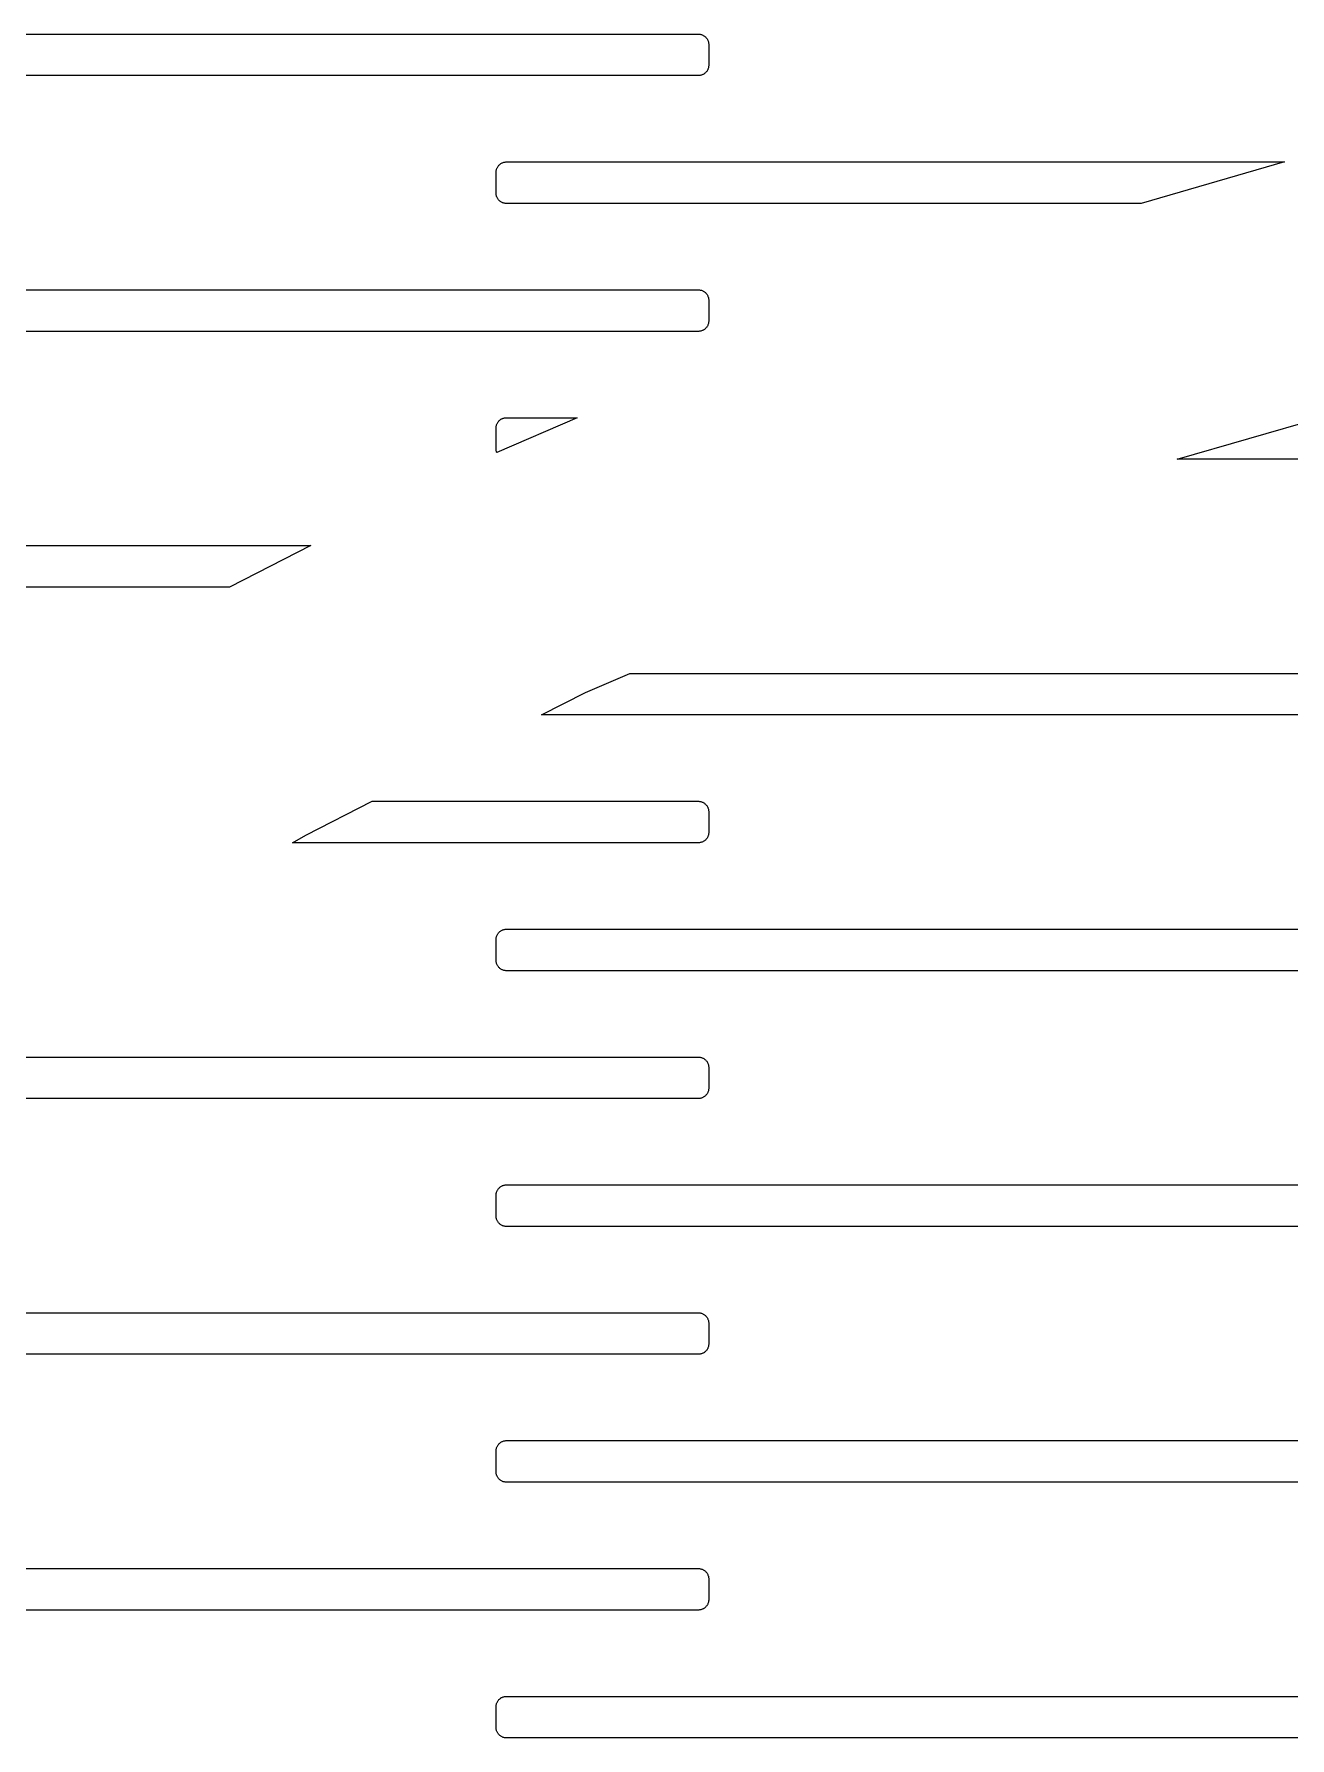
# Model space of a CAD drawing. Header units: metres. Extents: x -218 to 218, y -218 to 218.
# Drawn here: x -83.8 to -44.5, y 108.7 to 162 of the extents above; entities that cross this region are included whole.
import ezdxf

# ---------------------------------------------------------------- set-up
doc = ezdxf.new("R2010")
doc.units = ezdxf.units.M

msp = doc.modelspace()

# ---------------------------------------------------------------- linework, layer by layer
for p, q in [((-93.9972, 161.978), (-62.9972, 161.978)), ((-62.9972, 161.978), (-62.9768, 161.977)), ((-62.9768, 161.977), (-62.9565, 161.975)), ((-62.9565, 161.975), (-62.9363, 161.972)), ((-62.9363, 161.972), (-62.9164, 161.968)), ((-62.9164, 161.968), (-62.8968, 161.962)), ((-62.8968, 161.962), (-62.8775, 161.955)), ((-62.8775, 161.955), (-62.8588, 161.947)), ((-62.8588, 161.947), (-62.8406, 161.938)), ((-62.8406, 161.938), (-62.8231, 161.927)), ((-62.8231, 161.927), (-62.8062, 161.916)), ((-62.8062, 161.916), (-62.79, 161.903)), ((-62.79, 161.903), (-62.7747, 161.89)), ((-62.7747, 161.89), (-62.7603, 161.875)), ((-62.7603, 161.875), (-62.7468, 161.86)), ((-62.7468, 161.86), (-62.7343, 161.844)), ((-62.7343, 161.844), (-62.7228, 161.827)), ((-62.7228, 161.827), (-62.7124, 161.809)), ((-62.7124, 161.809), (-62.7031, 161.791)), ((-62.7031, 161.791), (-62.695, 161.772)), ((-62.695, 161.772), (-62.6881, 161.753)), ((-62.6881, 161.753), (-62.6824, 161.734)), ((-62.6824, 161.734), (-62.6779, 161.714)), ((-62.6779, 161.714), (-62.6748, 161.694)), ((-62.6748, 161.694), (-62.6728, 161.673)), ((-62.6728, 161.673), (-62.6722, 161.653)), ((-62.6722, 161.653), (-62.6722, 161.003)), ((-62.6728, 160.982), (-62.6748, 160.962)), ((-62.6722, 161.003), (-62.6728, 160.982)), ((-62.9972, 160.678), (-93.9972, 160.678)), ((-62.9768, 160.678), (-62.9972, 160.678)), ((-62.9565, 160.68), (-62.9768, 160.678)), ((-62.9363, 160.684), (-62.9565, 160.68)), ((-62.9164, 160.688), (-62.9363, 160.684)), ((-62.8968, 160.694), (-62.9164, 160.688)), ((-62.8775, 160.701), (-62.8968, 160.694)), ((-62.8588, 160.709), (-62.8775, 160.701)), ((-62.8406, 160.718), (-62.8588, 160.709)), ((-62.8231, 160.728), (-62.8406, 160.718)), ((-62.8062, 160.74), (-62.8231, 160.728)), ((-62.79, 160.752), (-62.8062, 160.74)), ((-62.7747, 160.766), (-62.79, 160.752)), ((-62.7603, 160.78), (-62.7747, 160.766)), ((-62.7468, 160.796), (-62.7603, 160.78)), ((-62.7343, 160.812), (-62.7468, 160.796)), ((-62.7228, 160.829), (-62.7343, 160.812)), ((-62.7124, 160.846), (-62.7228, 160.829)), ((-62.7031, 160.864), (-62.7124, 160.846)), ((-62.695, 160.883), (-62.7031, 160.864)), ((-62.6881, 160.902), (-62.695, 160.883)), ((-62.6824, 160.922), (-62.6881, 160.902)), ((-62.6779, 160.942), (-62.6824, 160.922)), ((-62.6748, 160.962), (-62.6779, 160.942)), ((-69.3063, 157.753), (-69.2994, 157.772)), ((-69.2994, 157.772), (-69.2913, 157.791)), ((-69.2913, 157.791), (-69.282, 157.809)), ((-69.282, 157.809), (-69.2716, 157.827)), ((-69.2716, 157.827), (-69.2601, 157.844)), ((-69.2601, 157.844), (-69.2476, 157.86)), ((-69.2476, 157.86), (-69.2341, 157.875)), ((-69.2341, 157.875), (-69.2197, 157.89)), ((-69.2197, 157.89), (-69.2044, 157.903)), ((-69.2044, 157.903), (-69.1882, 157.916)), ((-69.1882, 157.916), (-69.1713, 157.927)), ((-69.1713, 157.927), (-69.1538, 157.938)), ((-69.1538, 157.938), (-69.1356, 157.947)), ((-69.1356, 157.947), (-69.1168, 157.955)), ((-69.1168, 157.955), (-69.0976, 157.962)), ((-69.0976, 157.962), (-69.078, 157.968)), ((-69.078, 157.968), (-69.0581, 157.972)), ((-69.0581, 157.972), (-69.0379, 157.975)), ((-69.0379, 157.975), (-69.0176, 157.977)), ((-69.0176, 157.977), (-68.9972, 157.978)), ((-68.9972, 157.978), (-44.6673, 157.978)), ((-44.6673, 157.978), (-49.1419, 156.678)), ((-69.3222, 157.653), (-69.3215, 157.673)), ((-69.3222, 157.003), (-69.3222, 157.653)), ((-69.3215, 157.673), (-69.3196, 157.694)), ((-69.3196, 157.694), (-69.3164, 157.714)), ((-69.3164, 157.714), (-69.312, 157.734)), ((-69.312, 157.734), (-69.3063, 157.753)), ((-69.3215, 156.982), (-69.3222, 157.003)), ((-69.3196, 156.962), (-69.3215, 156.982)), ((-69.3164, 156.942), (-69.3196, 156.962)), ((-69.312, 156.922), (-69.3164, 156.942)), ((-69.3063, 156.902), (-69.312, 156.922)), ((-69.2994, 156.883), (-69.3063, 156.902)), ((-69.2913, 156.864), (-69.2994, 156.883)), ((-69.282, 156.846), (-69.2913, 156.864)), ((-69.2716, 156.829), (-69.282, 156.846)), ((-69.2601, 156.812), (-69.2716, 156.829)), ((-69.2476, 156.796), (-69.2601, 156.812)), ((-69.2341, 156.78), (-69.2476, 156.796)), ((-69.2197, 156.766), (-69.2341, 156.78)), ((-69.2044, 156.752), (-69.2197, 156.766)), ((-69.1882, 156.74), (-69.2044, 156.752)), ((-69.1713, 156.728), (-69.1882, 156.74)), ((-69.1538, 156.718), (-69.1713, 156.728)), ((-69.1356, 156.709), (-69.1538, 156.718)), ((-69.1168, 156.701), (-69.1356, 156.709)), ((-69.0976, 156.694), (-69.1168, 156.701)), ((-69.078, 156.688), (-69.0976, 156.694)), ((-69.0581, 156.684), (-69.078, 156.688)), ((-69.0379, 156.68), (-69.0581, 156.684)), ((-69.0176, 156.678), (-69.0379, 156.68)), ((-68.9972, 156.678), (-69.0176, 156.678)), ((-49.1419, 156.678), (-68.9972, 156.678)), ((-93.9972, 153.978), (-62.9972, 153.978)), ((-62.9972, 153.978), (-62.9768, 153.977)), ((-62.9768, 153.977), (-62.9565, 153.975)), ((-62.9565, 153.975), (-62.9363, 153.972)), ((-62.9363, 153.972), (-62.9164, 153.968)), ((-62.9164, 153.968), (-62.8968, 153.962)), ((-62.8968, 153.962), (-62.8775, 153.955)), ((-62.8775, 153.955), (-62.8588, 153.947)), ((-62.8588, 153.947), (-62.8406, 153.938)), ((-62.8406, 153.938), (-62.8231, 153.927)), ((-62.8231, 153.927), (-62.8062, 153.916)), ((-62.8062, 153.916), (-62.79, 153.903)), ((-62.79, 153.903), (-62.7747, 153.89)), ((-62.7747, 153.89), (-62.7603, 153.875)), ((-62.7603, 153.875), (-62.7468, 153.86)), ((-62.7468, 153.86), (-62.7343, 153.844)), ((-62.7343, 153.844), (-62.7228, 153.827)), ((-62.7228, 153.827), (-62.7124, 153.809)), ((-62.7124, 153.809), (-62.7031, 153.791)), ((-62.7031, 153.791), (-62.695, 153.772)), ((-62.695, 153.772), (-62.6881, 153.753)), ((-62.6881, 153.753), (-62.6824, 153.734)), ((-62.6824, 153.734), (-62.6779, 153.714)), ((-62.6779, 153.714), (-62.6748, 153.694)), ((-62.6748, 153.694), (-62.6728, 153.673)), ((-62.6728, 153.673), (-62.6722, 153.653)), ((-62.6722, 153.653), (-62.6722, 153.003)), ((-62.6728, 152.982), (-62.6748, 152.962)), ((-62.6722, 153.003), (-62.6728, 152.982)), ((-62.9972, 152.678), (-93.9972, 152.678)), ((-62.9768, 152.678), (-62.9972, 152.678)), ((-62.9565, 152.68), (-62.9768, 152.678)), ((-62.9363, 152.684), (-62.9565, 152.68)), ((-62.9164, 152.688), (-62.9363, 152.684)), ((-62.8968, 152.694), (-62.9164, 152.688)), ((-62.8775, 152.701), (-62.8968, 152.694)), ((-62.8588, 152.709), (-62.8775, 152.701)), ((-62.8406, 152.718), (-62.8588, 152.709)), ((-62.8231, 152.728), (-62.8406, 152.718)), ((-62.8062, 152.74), (-62.8231, 152.728)), ((-62.79, 152.752), (-62.8062, 152.74)), ((-62.7747, 152.766), (-62.79, 152.752)), ((-62.7603, 152.78), (-62.7747, 152.766)), ((-62.7468, 152.796), (-62.7603, 152.78)), ((-62.7343, 152.812), (-62.7468, 152.796)), ((-62.7228, 152.829), (-62.7343, 152.812)), ((-62.7124, 152.846), (-62.7228, 152.829)), ((-62.7031, 152.864), (-62.7124, 152.846)), ((-62.695, 152.883), (-62.7031, 152.864)), ((-62.6881, 152.902), (-62.695, 152.883)), ((-62.6824, 152.922), (-62.6881, 152.902)), ((-62.6779, 152.942), (-62.6824, 152.922)), ((-62.6748, 152.962), (-62.6779, 152.942)), ((-66.7863, 149.978), (-69.3016, 148.889)), ((-69.2994, 149.772), (-69.2913, 149.791)), ((-69.2913, 149.791), (-69.282, 149.809)), ((-69.282, 149.809), (-69.2716, 149.827)), ((-69.2716, 149.827), (-69.2601, 149.844)), ((-69.2601, 149.844), (-69.2476, 149.86)), ((-69.2476, 149.86), (-69.2341, 149.875)), ((-69.2341, 149.875), (-69.2197, 149.89)), ((-69.2197, 149.89), (-69.2044, 149.903)), ((-69.2044, 149.903), (-69.1882, 149.916)), ((-69.1882, 149.916), (-69.1713, 149.927)), ((-69.1713, 149.927), (-69.1538, 149.938)), ((-69.1538, 149.938), (-69.1356, 149.947)), ((-69.1356, 149.947), (-69.1168, 149.955)), ((-69.1168, 149.955), (-69.0976, 149.962)), ((-69.0976, 149.962), (-69.078, 149.968)), ((-69.078, 149.968), (-69.0581, 149.972)), ((-69.0581, 149.972), (-69.0379, 149.975)), ((-69.0379, 149.975), (-69.0176, 149.977)), ((-69.0176, 149.977), (-68.9972, 149.978)), ((-68.9972, 149.978), (-66.7863, 149.978)), ((-48.0175, 148.678), (-43.5428, 149.978)), ((-69.3222, 149.653), (-69.3215, 149.673)), ((-69.3222, 149.003), (-69.3222, 149.653)), ((-69.3215, 149.673), (-69.3196, 149.694)), ((-69.3196, 149.694), (-69.3164, 149.714)), ((-69.3164, 149.714), (-69.312, 149.734)), ((-69.312, 149.734), (-69.3063, 149.753)), ((-69.3063, 149.753), (-69.2994, 149.772)), ((-69.3215, 148.982), (-69.3222, 149.003)), ((-69.3196, 148.962), (-69.3215, 148.982)), ((-69.3164, 148.942), (-69.3196, 148.962)), ((-69.312, 148.922), (-69.3164, 148.942)), ((-69.3063, 148.902), (-69.312, 148.922)), ((-69.3016, 148.889), (-69.3063, 148.902)), ((-37.9972, 148.678), (-48.0175, 148.678)), ((-93.9972, 145.978), (-75.111, 145.978)), ((-75.111, 145.978), (-77.6624, 144.678)), ((-77.6624, 144.678), (-93.9972, 144.678)), ((-66.5271, 141.377), (-65.1395, 141.978)), ((-65.1395, 141.978), (-37.9972, 141.978)), ((-67.9, 140.678), (-66.5271, 141.377)), ((-37.9972, 140.678), (-67.9, 140.678)), ((-75.273, 136.921), (-73.1991, 137.978)), ((-73.1991, 137.978), (-62.9972, 137.978)), ((-62.9972, 137.978), (-62.9768, 137.977)), ((-62.9768, 137.977), (-62.9565, 137.975)), ((-62.9565, 137.975), (-62.9363, 137.972)), ((-62.9363, 137.972), (-62.9164, 137.968)), ((-62.9164, 137.968), (-62.8968, 137.962)), ((-62.8968, 137.962), (-62.8775, 137.955)), ((-62.8775, 137.955), (-62.8588, 137.947)), ((-62.8588, 137.947), (-62.8406, 137.938)), ((-62.8406, 137.938), (-62.8231, 137.927)), ((-62.8231, 137.927), (-62.8062, 137.916)), ((-62.8062, 137.916), (-62.79, 137.903)), ((-62.79, 137.903), (-62.7747, 137.89)), ((-62.7747, 137.89), (-62.7603, 137.875)), ((-62.7603, 137.875), (-62.7468, 137.86)), ((-62.7468, 137.86), (-62.7343, 137.844)), ((-62.7343, 137.844), (-62.7228, 137.827)), ((-62.7228, 137.827), (-62.7124, 137.809)), ((-62.7124, 137.809), (-62.7031, 137.791)), ((-62.7031, 137.791), (-62.695, 137.772)), ((-62.695, 137.772), (-62.6881, 137.753)), ((-62.6881, 137.753), (-62.6824, 137.734)), ((-62.6824, 137.734), (-62.6779, 137.714)), ((-62.6779, 137.714), (-62.6748, 137.694)), ((-62.6748, 137.694), (-62.6728, 137.673)), ((-62.6728, 137.673), (-62.6722, 137.653)), ((-62.6722, 137.653), (-62.6722, 137.003)), ((-62.6728, 136.982), (-62.6748, 136.962)), ((-62.6722, 137.003), (-62.6728, 136.982)), ((-75.6844, 136.678), (-75.273, 136.921)), ((-62.9972, 136.678), (-75.6844, 136.678)), ((-62.9768, 136.678), (-62.9972, 136.678)), ((-62.9565, 136.68), (-62.9768, 136.678)), ((-62.9363, 136.684), (-62.9565, 136.68)), ((-62.9164, 136.688), (-62.9363, 136.684)), ((-62.8968, 136.694), (-62.9164, 136.688)), ((-62.8775, 136.701), (-62.8968, 136.694)), ((-62.8588, 136.709), (-62.8775, 136.701)), ((-62.8406, 136.718), (-62.8588, 136.709)), ((-62.8231, 136.728), (-62.8406, 136.718)), ((-62.8062, 136.74), (-62.8231, 136.728)), ((-62.79, 136.752), (-62.8062, 136.74)), ((-62.7747, 136.766), (-62.79, 136.752)), ((-62.7603, 136.78), (-62.7747, 136.766)), ((-62.7468, 136.796), (-62.7603, 136.78)), ((-62.7343, 136.812), (-62.7468, 136.796)), ((-62.7228, 136.829), (-62.7343, 136.812)), ((-62.7124, 136.846), (-62.7228, 136.829)), ((-62.7031, 136.864), (-62.7124, 136.846)), ((-62.695, 136.883), (-62.7031, 136.864)), ((-62.6881, 136.902), (-62.695, 136.883)), ((-62.6824, 136.922), (-62.6881, 136.902)), ((-62.6779, 136.942), (-62.6824, 136.922)), ((-62.6748, 136.962), (-62.6779, 136.942)), ((-69.2994, 133.772), (-69.2913, 133.791)), ((-69.2913, 133.791), (-69.282, 133.809)), ((-69.282, 133.809), (-69.2716, 133.827)), ((-69.2716, 133.827), (-69.2601, 133.844)), ((-69.2601, 133.844), (-69.2476, 133.86)), ((-69.2476, 133.86), (-69.2341, 133.875)), ((-69.2341, 133.875), (-69.2197, 133.89)), ((-69.2197, 133.89), (-69.2044, 133.903)), ((-69.2044, 133.903), (-69.1882, 133.916)), ((-69.1882, 133.916), (-69.1713, 133.927)), ((-69.1713, 133.927), (-69.1538, 133.938)), ((-69.1538, 133.938), (-69.1356, 133.947)), ((-69.1356, 133.947), (-69.1168, 133.955)), ((-69.1168, 133.955), (-69.0976, 133.962)), ((-69.0976, 133.962), (-69.078, 133.968)), ((-69.078, 133.968), (-69.0581, 133.972)), ((-69.0581, 133.972), (-69.0379, 133.975)), ((-69.0379, 133.975), (-69.0176, 133.977)), ((-69.0176, 133.977), (-68.9972, 133.978)), ((-68.9972, 133.978), (-37.9972, 133.978)), ((-69.3222, 133.653), (-69.3215, 133.673)), ((-69.3222, 133.003), (-69.3222, 133.653)), ((-69.3215, 133.673), (-69.3196, 133.694)), ((-69.3196, 133.694), (-69.3164, 133.714)), ((-69.3164, 133.714), (-69.312, 133.734)), ((-69.312, 133.734), (-69.3063, 133.753)), ((-69.3063, 133.753), (-69.2994, 133.772)), ((-69.3215, 132.982), (-69.3222, 133.003)), ((-69.3196, 132.962), (-69.3215, 132.982)), ((-69.3164, 132.942), (-69.3196, 132.962)), ((-69.312, 132.922), (-69.3164, 132.942)), ((-69.3063, 132.902), (-69.312, 132.922)), ((-69.2994, 132.883), (-69.3063, 132.902)), ((-69.2913, 132.864), (-69.2994, 132.883)), ((-69.282, 132.846), (-69.2913, 132.864)), ((-69.2716, 132.829), (-69.282, 132.846)), ((-69.2601, 132.812), (-69.2716, 132.829)), ((-69.2476, 132.796), (-69.2601, 132.812)), ((-69.2341, 132.78), (-69.2476, 132.796)), ((-69.2197, 132.766), (-69.2341, 132.78)), ((-69.2044, 132.752), (-69.2197, 132.766)), ((-69.1882, 132.74), (-69.2044, 132.752)), ((-69.1713, 132.728), (-69.1882, 132.74)), ((-69.1538, 132.718), (-69.1713, 132.728)), ((-69.1356, 132.709), (-69.1538, 132.718)), ((-69.1168, 132.701), (-69.1356, 132.709)), ((-69.0976, 132.694), (-69.1168, 132.701)), ((-69.078, 132.688), (-69.0976, 132.694)), ((-69.0581, 132.684), (-69.078, 132.688)), ((-69.0379, 132.68), (-69.0581, 132.684)), ((-69.0176, 132.678), (-69.0379, 132.68)), ((-68.9972, 132.678), (-69.0176, 132.678)), ((-37.9972, 132.678), (-68.9972, 132.678)), ((-86.5862, 129.978), (-62.9972, 129.978)), ((-62.9972, 129.978), (-62.9768, 129.977)), ((-62.9768, 129.977), (-62.9565, 129.975)), ((-62.9565, 129.975), (-62.9363, 129.972)), ((-62.9363, 129.972), (-62.9164, 129.968)), ((-62.9164, 129.968), (-62.8968, 129.962)), ((-62.8968, 129.962), (-62.8775, 129.955)), ((-62.8775, 129.955), (-62.8588, 129.947)), ((-62.8588, 129.947), (-62.8406, 129.938)), ((-62.8406, 129.938), (-62.8231, 129.927)), ((-62.8231, 129.927), (-62.8062, 129.916)), ((-62.8062, 129.916), (-62.79, 129.903)), ((-62.79, 129.903), (-62.7747, 129.89)), ((-62.7747, 129.89), (-62.7603, 129.875)), ((-62.7603, 129.875), (-62.7468, 129.86)), ((-62.7468, 129.86), (-62.7343, 129.844)), ((-62.7343, 129.844), (-62.7228, 129.827)), ((-62.7228, 129.827), (-62.7124, 129.809)), ((-62.7124, 129.809), (-62.7031, 129.791)), ((-62.7031, 129.791), (-62.695, 129.772)), ((-62.695, 129.772), (-62.6881, 129.753)), ((-62.6881, 129.753), (-62.6824, 129.734)), ((-62.6824, 129.734), (-62.6779, 129.714)), ((-62.6779, 129.714), (-62.6748, 129.694)), ((-62.6748, 129.694), (-62.6728, 129.673)), ((-62.6728, 129.673), (-62.6722, 129.653)), ((-62.6722, 129.653), (-62.6722, 129.003)), ((-62.6722, 129.003), (-62.6728, 128.982)), ((-62.9972, 128.678), (-88.4991, 128.678)), ((-62.9768, 128.678), (-62.9972, 128.678)), ((-62.9565, 128.68), (-62.9768, 128.678)), ((-62.9363, 128.684), (-62.9565, 128.68)), ((-62.9164, 128.688), (-62.9363, 128.684)), ((-62.8968, 128.694), (-62.9164, 128.688)), ((-62.8775, 128.701), (-62.8968, 128.694)), ((-62.8588, 128.709), (-62.8775, 128.701)), ((-62.8406, 128.718), (-62.8588, 128.709)), ((-62.8231, 128.728), (-62.8406, 128.718)), ((-62.8062, 128.74), (-62.8231, 128.728)), ((-62.79, 128.752), (-62.8062, 128.74)), ((-62.7747, 128.766), (-62.79, 128.752)), ((-62.7603, 128.78), (-62.7747, 128.766)), ((-62.7468, 128.796), (-62.7603, 128.78)), ((-62.7343, 128.812), (-62.7468, 128.796)), ((-62.7228, 128.829), (-62.7343, 128.812)), ((-62.7124, 128.846), (-62.7228, 128.829)), ((-62.7031, 128.864), (-62.7124, 128.846)), ((-62.695, 128.883), (-62.7031, 128.864)), ((-62.6881, 128.902), (-62.695, 128.883)), ((-62.6824, 128.922), (-62.6881, 128.902)), ((-62.6779, 128.942), (-62.6824, 128.922)), ((-62.6748, 128.962), (-62.6779, 128.942)), ((-62.6728, 128.982), (-62.6748, 128.962)), ((-69.2994, 125.772), (-69.2913, 125.791)), ((-69.2913, 125.791), (-69.282, 125.809)), ((-69.282, 125.809), (-69.2716, 125.827)), ((-69.2716, 125.827), (-69.2601, 125.844)), ((-69.2601, 125.844), (-69.2476, 125.86)), ((-69.2476, 125.86), (-69.2341, 125.875)), ((-69.2341, 125.875), (-69.2197, 125.89)), ((-69.2197, 125.89), (-69.2044, 125.903)), ((-69.2044, 125.903), (-69.1882, 125.916)), ((-69.1882, 125.916), (-69.1713, 125.927)), ((-69.1713, 125.927), (-69.1538, 125.938)), ((-69.1538, 125.938), (-69.1356, 125.947)), ((-69.1356, 125.947), (-69.1168, 125.955)), ((-69.1168, 125.955), (-69.0976, 125.962)), ((-69.0976, 125.962), (-69.078, 125.968)), ((-69.078, 125.968), (-69.0581, 125.972)), ((-69.0581, 125.972), (-69.0379, 125.975)), ((-69.0379, 125.975), (-69.0176, 125.977)), ((-69.0176, 125.977), (-68.9972, 125.978)), ((-68.9972, 125.978), (-37.9972, 125.978)), ((-69.3222, 125.653), (-69.3215, 125.673)), ((-69.3222, 125.003), (-69.3222, 125.653)), ((-69.3215, 125.673), (-69.3196, 125.694)), ((-69.3196, 125.694), (-69.3164, 125.714)), ((-69.3164, 125.714), (-69.312, 125.734)), ((-69.312, 125.734), (-69.3063, 125.753)), ((-69.3063, 125.753), (-69.2994, 125.772)), ((-69.3215, 124.982), (-69.3222, 125.003)), ((-69.3196, 124.962), (-69.3215, 124.982)), ((-69.3164, 124.942), (-69.3196, 124.962)), ((-69.312, 124.922), (-69.3164, 124.942)), ((-69.3063, 124.902), (-69.312, 124.922)), ((-69.2994, 124.883), (-69.3063, 124.902)), ((-69.2913, 124.864), (-69.2994, 124.883)), ((-69.282, 124.846), (-69.2913, 124.864)), ((-69.2716, 124.829), (-69.282, 124.846)), ((-69.2601, 124.812), (-69.2716, 124.829)), ((-69.2476, 124.796), (-69.2601, 124.812)), ((-69.2341, 124.78), (-69.2476, 124.796)), ((-69.2197, 124.766), (-69.2341, 124.78)), ((-69.2044, 124.752), (-69.2197, 124.766)), ((-69.1882, 124.74), (-69.2044, 124.752)), ((-69.1713, 124.728), (-69.1882, 124.74)), ((-69.1538, 124.718), (-69.1713, 124.728)), ((-69.1356, 124.709), (-69.1538, 124.718)), ((-69.1168, 124.701), (-69.1356, 124.709)), ((-69.0976, 124.694), (-69.1168, 124.701)), ((-69.078, 124.688), (-69.0976, 124.694)), ((-69.0581, 124.684), (-69.078, 124.688)), ((-69.0379, 124.68), (-69.0581, 124.684)), ((-69.0176, 124.678), (-69.0379, 124.68)), ((-68.9972, 124.678), (-69.0176, 124.678)), ((-37.9972, 124.678), (-68.9972, 124.678)), ((-93.9972, 121.978), (-62.9972, 121.978)), ((-62.9972, 121.978), (-62.9768, 121.977)), ((-62.9768, 121.977), (-62.9565, 121.975)), ((-62.9565, 121.975), (-62.9363, 121.972)), ((-62.9363, 121.972), (-62.9164, 121.968)), ((-62.9164, 121.968), (-62.8968, 121.962)), ((-62.8968, 121.962), (-62.8775, 121.955)), ((-62.8775, 121.955), (-62.8588, 121.947)), ((-62.8588, 121.947), (-62.8406, 121.938)), ((-62.8406, 121.938), (-62.8231, 121.927)), ((-62.8231, 121.927), (-62.8062, 121.916)), ((-62.8062, 121.916), (-62.79, 121.903)), ((-62.79, 121.903), (-62.7747, 121.89)), ((-62.7747, 121.89), (-62.7603, 121.875)), ((-62.7603, 121.875), (-62.7468, 121.86)), ((-62.7468, 121.86), (-62.7343, 121.844)), ((-62.7343, 121.844), (-62.7228, 121.827)), ((-62.7228, 121.827), (-62.7124, 121.809)), ((-62.7124, 121.809), (-62.7031, 121.791)), ((-62.7031, 121.791), (-62.695, 121.772)), ((-62.695, 121.772), (-62.6881, 121.753)), ((-62.6881, 121.753), (-62.6824, 121.734)), ((-62.6824, 121.734), (-62.6779, 121.714)), ((-62.6779, 121.714), (-62.6748, 121.694)), ((-62.6748, 121.694), (-62.6728, 121.673)), ((-62.6728, 121.673), (-62.6722, 121.653)), ((-62.6722, 121.653), (-62.6722, 121.003)), ((-62.6722, 121.003), (-62.6728, 120.982)), ((-62.9972, 120.678), (-93.9972, 120.678)), ((-62.9768, 120.678), (-62.9972, 120.678)), ((-62.9565, 120.68), (-62.9768, 120.678)), ((-62.9363, 120.684), (-62.9565, 120.68)), ((-62.9164, 120.688), (-62.9363, 120.684)), ((-62.8968, 120.694), (-62.9164, 120.688)), ((-62.8775, 120.701), (-62.8968, 120.694)), ((-62.8588, 120.709), (-62.8775, 120.701)), ((-62.8406, 120.718), (-62.8588, 120.709)), ((-62.8231, 120.728), (-62.8406, 120.718)), ((-62.8062, 120.74), (-62.8231, 120.728)), ((-62.79, 120.752), (-62.8062, 120.74)), ((-62.7747, 120.766), (-62.79, 120.752)), ((-62.7603, 120.78), (-62.7747, 120.766)), ((-62.7468, 120.796), (-62.7603, 120.78)), ((-62.7343, 120.812), (-62.7468, 120.796)), ((-62.7228, 120.829), (-62.7343, 120.812)), ((-62.7124, 120.846), (-62.7228, 120.829)), ((-62.7031, 120.864), (-62.7124, 120.846)), ((-62.695, 120.883), (-62.7031, 120.864)), ((-62.6881, 120.902), (-62.695, 120.883)), ((-62.6824, 120.922), (-62.6881, 120.902)), ((-62.6779, 120.942), (-62.6824, 120.922)), ((-62.6748, 120.962), (-62.6779, 120.942)), ((-62.6728, 120.982), (-62.6748, 120.962)), ((-69.2913, 117.791), (-69.282, 117.809)), ((-69.282, 117.809), (-69.2716, 117.827)), ((-69.2716, 117.827), (-69.2601, 117.844)), ((-69.2601, 117.844), (-69.2476, 117.86)), ((-69.2476, 117.86), (-69.2341, 117.875)), ((-69.2341, 117.875), (-69.2197, 117.89)), ((-69.2197, 117.89), (-69.2044, 117.903)), ((-69.2044, 117.903), (-69.1882, 117.916)), ((-69.1882, 117.916), (-69.1713, 117.927)), ((-69.1713, 117.927), (-69.1538, 117.938)), ((-69.1538, 117.938), (-69.1356, 117.947)), ((-69.1356, 117.947), (-69.1168, 117.955)), ((-69.1168, 117.955), (-69.0976, 117.962)), ((-69.0976, 117.962), (-69.078, 117.968)), ((-69.078, 117.968), (-69.0581, 117.972)), ((-69.0581, 117.972), (-69.0379, 117.975)), ((-69.0379, 117.975), (-69.0176, 117.977)), ((-69.0176, 117.977), (-68.9972, 117.978)), ((-68.9972, 117.978), (-37.9972, 117.978)), ((-69.3222, 117.653), (-69.3215, 117.673)), ((-69.3222, 117.003), (-69.3222, 117.653)), ((-69.3215, 117.673), (-69.3196, 117.694)), ((-69.3196, 117.694), (-69.3164, 117.714)), ((-69.3164, 117.714), (-69.312, 117.734)), ((-69.312, 117.734), (-69.3063, 117.753)), ((-69.3063, 117.753), (-69.2994, 117.772)), ((-69.2994, 117.772), (-69.2913, 117.791)), ((-69.3215, 116.982), (-69.3222, 117.003)), ((-69.3196, 116.962), (-69.3215, 116.982)), ((-69.3164, 116.942), (-69.3196, 116.962)), ((-69.312, 116.922), (-69.3164, 116.942)), ((-69.3063, 116.902), (-69.312, 116.922)), ((-69.2994, 116.883), (-69.3063, 116.902)), ((-69.2913, 116.864), (-69.2994, 116.883)), ((-69.282, 116.846), (-69.2913, 116.864)), ((-69.2716, 116.829), (-69.282, 116.846)), ((-69.2601, 116.812), (-69.2716, 116.829)), ((-69.2476, 116.796), (-69.2601, 116.812)), ((-69.2341, 116.78), (-69.2476, 116.796)), ((-69.2197, 116.766), (-69.2341, 116.78)), ((-69.2044, 116.752), (-69.2197, 116.766)), ((-69.1882, 116.74), (-69.2044, 116.752)), ((-69.1713, 116.728), (-69.1882, 116.74)), ((-69.1538, 116.718), (-69.1713, 116.728)), ((-69.1356, 116.709), (-69.1538, 116.718)), ((-69.1168, 116.701), (-69.1356, 116.709)), ((-69.0976, 116.694), (-69.1168, 116.701)), ((-69.078, 116.688), (-69.0976, 116.694)), ((-69.0581, 116.684), (-69.078, 116.688)), ((-69.0379, 116.68), (-69.0581, 116.684)), ((-69.0176, 116.678), (-69.0379, 116.68)), ((-68.9972, 116.678), (-69.0176, 116.678)), ((-37.9972, 116.678), (-68.9972, 116.678)), ((-93.9972, 113.978), (-62.9972, 113.978)), ((-62.9972, 113.978), (-62.9768, 113.977)), ((-62.9768, 113.977), (-62.9565, 113.975)), ((-62.9565, 113.975), (-62.9363, 113.972)), ((-62.9363, 113.972), (-62.9164, 113.968)), ((-62.9164, 113.968), (-62.8968, 113.962)), ((-62.8968, 113.962), (-62.8775, 113.955)), ((-62.8775, 113.955), (-62.8588, 113.947)), ((-62.8588, 113.947), (-62.8406, 113.938)), ((-62.8406, 113.938), (-62.8231, 113.927)), ((-62.8231, 113.927), (-62.8062, 113.916)), ((-62.8062, 113.916), (-62.79, 113.903)), ((-62.79, 113.903), (-62.7747, 113.89)), ((-62.7747, 113.89), (-62.7603, 113.875)), ((-62.7603, 113.875), (-62.7468, 113.86)), ((-62.7468, 113.86), (-62.7343, 113.844)), ((-62.7343, 113.844), (-62.7228, 113.827)), ((-62.7228, 113.827), (-62.7124, 113.809)), ((-62.7124, 113.809), (-62.7031, 113.791)), ((-62.7031, 113.791), (-62.695, 113.772)), ((-62.695, 113.772), (-62.6881, 113.753)), ((-62.6881, 113.753), (-62.6824, 113.734)), ((-62.6824, 113.734), (-62.6779, 113.714)), ((-62.6779, 113.714), (-62.6748, 113.694)), ((-62.6748, 113.694), (-62.6728, 113.673)), ((-62.6728, 113.673), (-62.6722, 113.653)), ((-62.6722, 113.653), (-62.6722, 113.003)), ((-62.6722, 113.003), (-62.6728, 112.982)), ((-62.9972, 112.678), (-93.9972, 112.678)), ((-62.9768, 112.678), (-62.9972, 112.678)), ((-62.9565, 112.68), (-62.9768, 112.678)), ((-62.9363, 112.684), (-62.9565, 112.68)), ((-62.9164, 112.688), (-62.9363, 112.684)), ((-62.8968, 112.694), (-62.9164, 112.688)), ((-62.8775, 112.701), (-62.8968, 112.694)), ((-62.8588, 112.709), (-62.8775, 112.701)), ((-62.8406, 112.718), (-62.8588, 112.709)), ((-62.8231, 112.728), (-62.8406, 112.718)), ((-62.8062, 112.74), (-62.8231, 112.728)), ((-62.79, 112.752), (-62.8062, 112.74)), ((-62.7747, 112.766), (-62.79, 112.752)), ((-62.7603, 112.78), (-62.7747, 112.766)), ((-62.7468, 112.796), (-62.7603, 112.78)), ((-62.7343, 112.812), (-62.7468, 112.796)), ((-62.7228, 112.829), (-62.7343, 112.812)), ((-62.7124, 112.846), (-62.7228, 112.829)), ((-62.7031, 112.864), (-62.7124, 112.846)), ((-62.695, 112.883), (-62.7031, 112.864)), ((-62.6881, 112.902), (-62.695, 112.883)), ((-62.6824, 112.922), (-62.6881, 112.902)), ((-62.6779, 112.942), (-62.6824, 112.922)), ((-62.6748, 112.962), (-62.6779, 112.942)), ((-62.6728, 112.982), (-62.6748, 112.962)), ((-69.2913, 109.791), (-69.282, 109.809)), ((-69.282, 109.809), (-69.2716, 109.827)), ((-69.2716, 109.827), (-69.2601, 109.844)), ((-69.2601, 109.844), (-69.2476, 109.86)), ((-69.2476, 109.86), (-69.2341, 109.875)), ((-69.2341, 109.875), (-69.2197, 109.89)), ((-69.2197, 109.89), (-69.2044, 109.903)), ((-69.2044, 109.903), (-69.1882, 109.916)), ((-69.1882, 109.916), (-69.1713, 109.927)), ((-69.1713, 109.927), (-69.1538, 109.938)), ((-69.1538, 109.938), (-69.1356, 109.947)), ((-69.1356, 109.947), (-69.1168, 109.955)), ((-69.1168, 109.955), (-69.0976, 109.962)), ((-69.0976, 109.962), (-69.078, 109.968)), ((-69.078, 109.968), (-69.0581, 109.972)), ((-69.0581, 109.972), (-69.0379, 109.975)), ((-69.0379, 109.975), (-69.0176, 109.977)), ((-69.0176, 109.977), (-68.9972, 109.978)), ((-68.9972, 109.978), (-37.9972, 109.978)), ((-69.3222, 109.653), (-69.3215, 109.673)), ((-69.3222, 109.003), (-69.3222, 109.653)), ((-69.3215, 109.673), (-69.3196, 109.694)), ((-69.3196, 109.694), (-69.3164, 109.714)), ((-69.3164, 109.714), (-69.312, 109.734)), ((-69.312, 109.734), (-69.3063, 109.753)), ((-69.3063, 109.753), (-69.2994, 109.772)), ((-69.2994, 109.772), (-69.2913, 109.791)), ((-69.3215, 108.982), (-69.3222, 109.003)), ((-69.3196, 108.962), (-69.3215, 108.982)), ((-69.3164, 108.942), (-69.3196, 108.962)), ((-69.312, 108.922), (-69.3164, 108.942)), ((-69.3063, 108.902), (-69.312, 108.922)), ((-69.2994, 108.883), (-69.3063, 108.902)), ((-69.2913, 108.864), (-69.2994, 108.883)), ((-69.282, 108.846), (-69.2913, 108.864)), ((-69.2716, 108.829), (-69.282, 108.846)), ((-69.2601, 108.812), (-69.2716, 108.829)), ((-69.2476, 108.796), (-69.2601, 108.812)), ((-69.2341, 108.78), (-69.2476, 108.796)), ((-69.2197, 108.766), (-69.2341, 108.78)), ((-69.2044, 108.752), (-69.2197, 108.766)), ((-69.1882, 108.74), (-69.2044, 108.752)), ((-69.1713, 108.728), (-69.1882, 108.74)), ((-69.1538, 108.718), (-69.1713, 108.728)), ((-69.1356, 108.709), (-69.1538, 108.718)), ((-69.1168, 108.701), (-69.1356, 108.709)), ((-69.0976, 108.694), (-69.1168, 108.701)), ((-69.078, 108.688), (-69.0976, 108.694)), ((-69.0581, 108.684), (-69.078, 108.688)), ((-69.0379, 108.68), (-69.0581, 108.684)), ((-69.0176, 108.678), (-69.0379, 108.68)), ((-68.9972, 108.678), (-69.0176, 108.678)), ((-37.9972, 108.678), (-68.9972, 108.678))]:
    msp.add_line(p, q)

doc.saveas('drawing.dxf')
